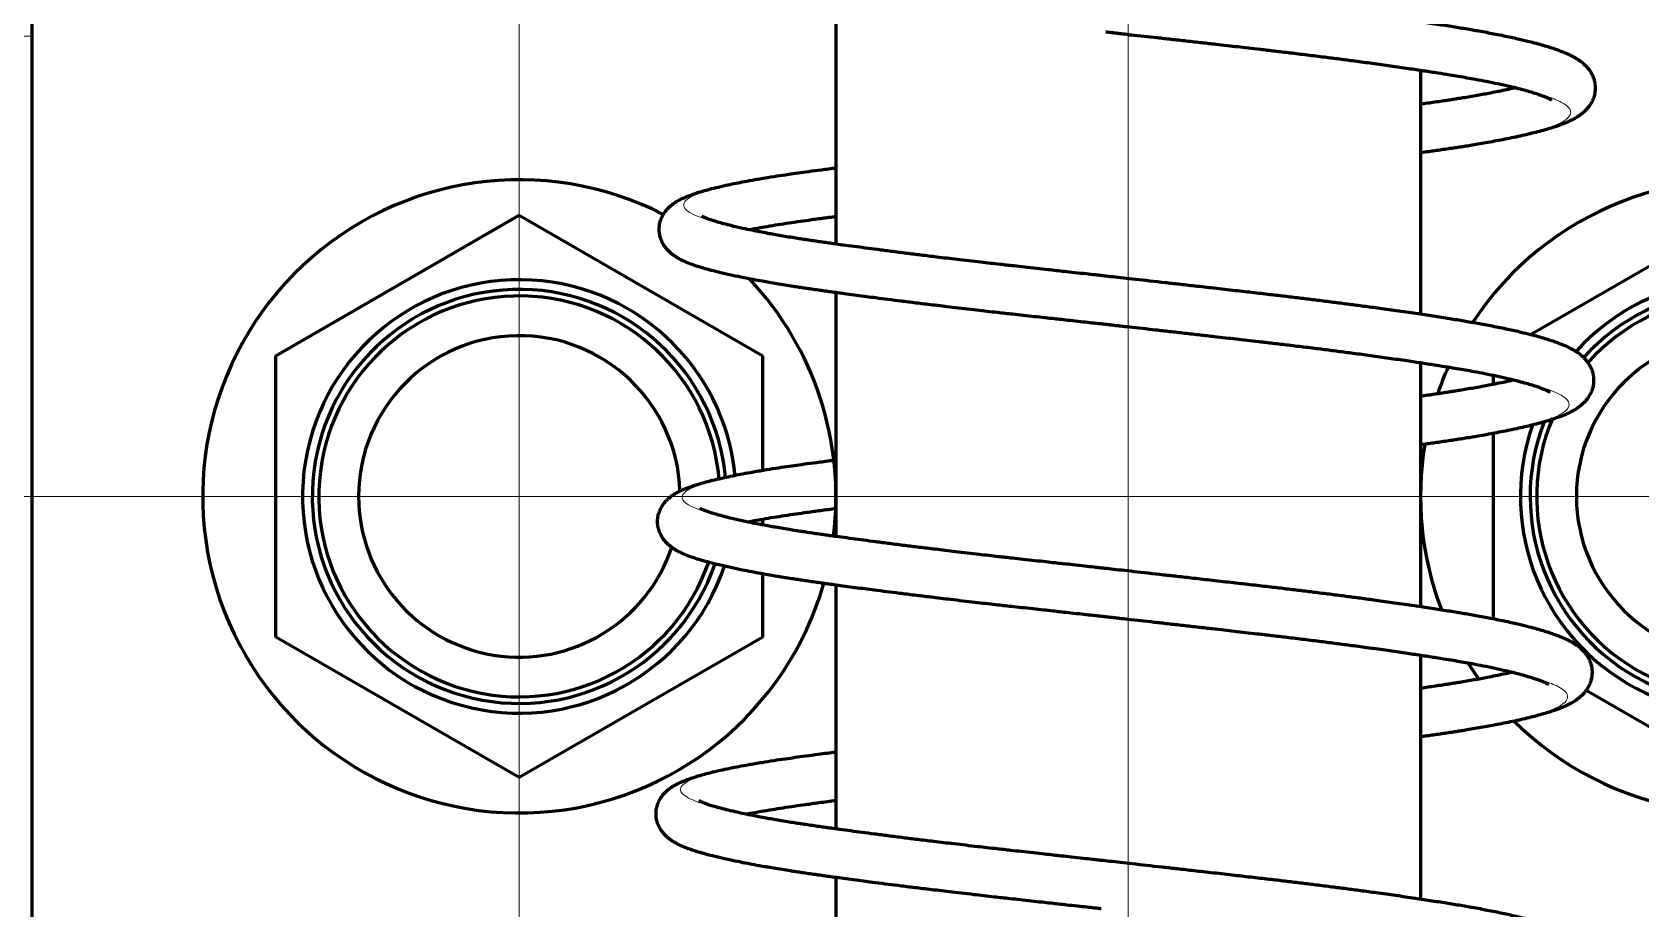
# Model space of a CAD drawing. Header units: millimetres. Extents: x 0 to 594, y 0 to 420.
# Drawn here: x 476.915 to 480.217, y 312.381 to 314.181 of the extents above; entities that cross this region are included whole.
import ezdxf

# ---------------------------------------------------------------- set-up
doc = ezdxf.new("R2010")
doc.units = ezdxf.units.MM
for name, pattern in [('K5LT_AXLED', [19.5, 15, -1.5, 1.5, -1.5]), ('K5LT_BASIC', [0]), ('K5LT_THIN', [0])]:
    doc.linetypes.add(name, pattern=pattern)
doc.layers.add('Системный слой', color=7, linetype='Continuous')

# ---------------------------------------------------------------- blocks, each defined once
blk = doc.blocks.new('U328')
at = {"layer": 'Системный слой', "color": 30, "linetype": 'K5LT_AXLED', "lineweight": 18, "true_color": 0xff8000}
for q in [(477.9147, 315.8779), (475.2647, 313.2279), (477.9147, 310.5779), (480.5647, 313.2279)]:
    blk.add_line((477.9147, 313.2279), q, dxfattribs=at)
blk = doc.blocks.new('U329')
at = {"layer": 'Системный слой', "color": 30, "linetype": 'K5LT_AXLED', "lineweight": 18, "true_color": 0xff8000}
blk.add_line((480.4147, 313.2279), (477.7647, 313.2279), dxfattribs=at)
blk = doc.blocks.new('U333')
at = {"layer": 'Системный слой', "color": 30, "linetype": 'K5LT_AXLED', "lineweight": 18, "true_color": 0xff8000}
for q in [(477.9147, 315.7579), (475.3847, 313.2279), (480.4447, 313.2279), (477.9147, 307.7579)]:
    blk.add_line((477.9147, 313.2279), q, dxfattribs=at)
blk = doc.blocks.new('U334')
at = {"layer": 'Системный слой', "color": 30, "linetype": 'K5LT_AXLED', "lineweight": 18, "true_color": 0xff8000}
blk.add_line((480.4147, 313.2279), (477.8847, 313.2279), dxfattribs=at)
blk = doc.blocks.new('U332')
at = {"layer": 'Системный слой', "color": 30, "linetype": 'K5LT_AXLED', "lineweight": 18, "true_color": 0xff8000}
blk.add_line((479.1647, 306.5114), (479.1647, 333.0114), dxfattribs=at)
at = {"layer": 'Системный слой', "color": 5, "linetype": 'K5LT_BASIC', "lineweight": 60, "true_color": 0x0000ff}
for p, q in [((476.9147, 307.8979), (476.9147, 317.3979)), ((478.5647, 314.2466), (478.5647, 313.7466)), ((479.7647, 314.1023), (479.7647, 313.6024)), ((478.5647, 313.6462), (478.5647, 313.1462)), ((479.7647, 313.5018), (479.7647, 313.0019)), ((478.5647, 313.0458), (478.5647, 312.5458)), ((479.7647, 312.9014), (479.7647, 312.4015)), ((478.5647, 312.4454), (478.5647, 311.9453))]:
    blk.add_line(p, q, dxfattribs=at)
for centre, start, end in [((477.9147, 313.2279), 1.8944, 180), ((480.4147, 313.2279), 0, 180), ((477.9147, 313.2279), 180, 341.5254), ((480.4147, 313.2279), 180, 0)]:
    blk.add_arc(centre, 0.33, start, end, dxfattribs=at)
for points, knots in [([(479.1195, 314.2811), (479.1238, 314.2806), (479.1346, 314.2794), (479.1568, 314.2769), (479.1913, 314.273), (479.2313, 314.2686), (479.2735, 314.2638), (479.3069, 314.2601), (479.3456, 314.2557), (479.3862, 314.2511), (479.4263, 314.2465), (479.4625, 314.2424), (479.4962, 314.2384), (479.5272, 314.2347), (479.5578, 314.2309), (479.5881, 314.2271), (479.6182, 314.2232), (479.6484, 314.2192), (479.6818, 314.2147), (479.7193, 314.2095), (479.758, 314.2039), (479.7946, 314.1984), (479.8276, 314.1932), (479.8577, 314.1883), (479.8874, 314.1832), (479.9179, 314.1774), (479.948, 314.1713), (479.9738, 314.1654), (479.9942, 314.1604), (480.0102, 314.156), (480.0233, 314.1522), (480.0347, 314.1486), (480.0454, 314.145), (480.0557, 314.1411), (480.065, 314.1372), (480.0733, 314.1334), (480.08, 314.1298), (480.0856, 314.1265), (480.0905, 314.1233), (480.0952, 314.1198), (480.1, 314.1158), (480.1051, 314.1108), (480.1105, 314.1045), (480.1155, 314.097), (480.1195, 314.0883), (480.122, 314.0799), (480.1231, 314.0724), (480.1234, 314.0655), (480.1229, 314.058), (480.1211, 314.0492), (480.1176, 314.0399), (480.1127, 314.0315), (480.1073, 314.0244), (480.1016, 314.0185), (480.0956, 314.0133), (480.0891, 314.0086), (480.0822, 314.0043), (480.0754, 314.0007), (480.0681, 313.9972), (480.0605, 313.9939), (480.052, 313.9906), (480.0433, 313.9875), (480.033, 313.9842), (480.0205, 313.9805), (480.0058, 313.9765), (479.9901, 313.9725), (479.9736, 313.9686), (479.9564, 313.9649), (479.9386, 313.9613), (479.9211, 313.9579), (479.9038, 313.9547), (479.887, 313.9517), (479.8715, 313.9491), (479.8581, 313.9469), (479.8464, 313.9451), (479.8349, 313.9433), (479.8221, 313.9414), (479.8085, 313.9394), (479.795, 313.9375), (479.7808, 313.9355), (479.7706, 313.9341), (479.7647, 313.9333)], [0, 0, 0, 0, 0.401127, 0.750868, 1.089848, 1.786514, 2.082538, 2.4394, 2.862366, 3.348812, 3.789476, 4.22312, 4.610274, 4.994969, 5.374363, 5.803807, 6.213532, 6.604004, 7.034277, 7.560963, 8.13648, 8.66804, 9.205046, 9.7272, 10.252762, 10.909433, 11.711366, 12.560586, 13.338103, 14.078604, 14.85387, 15.622056, 16.487696, 17.519334, 18.750492, 20.081508, 21.551373, 22.858509, 24.22703, 25.578283, 27.218112, 29.235316, 31.619841, 34.555131, 37.516266, 40.321488, 42.500133, 44.288771, 46.293523, 49.034741, 52.177664, 55.199283, 57.800533, 60.049333, 62.188305, 64.158989, 65.861022, 67.335287, 68.503223, 69.770322, 70.742448, 71.604327, 72.430563, 73.339016, 74.267738, 75.104207, 75.859165, 76.626895, 77.311959, 77.923943, 78.454025, 78.924805, 79.374226, 79.739469, 80.02685, 80.343667, 80.724921, 81.096272, 81.41418, 81.679121, 82, 82, 82, 82]), ([(480.0332, 314.0417), (480.0332, 314.0417), (480.033, 314.0418), (480.0326, 314.0421), (480.0319, 314.0425), (480.0308, 314.0431), (480.0291, 314.0441), (480.0262, 314.0455), (480.0215, 314.0475), (480.0148, 314.0502), (480.006, 314.0533), (479.9954, 314.0567), (479.9825, 314.0605), (479.9668, 314.0647), (479.9477, 314.0694), (479.9257, 314.0743), (479.9021, 314.0791), (479.8801, 314.0833), (479.8607, 314.0868), (479.8427, 314.0899), (479.8231, 314.0932), (479.7995, 314.097), (479.7715, 314.1013), (479.7389, 314.1062), (479.7033, 314.1113), (479.6663, 314.1165), (479.6312, 314.1212), (479.5987, 314.1255), (479.5666, 314.1296), (479.5331, 314.1337), (479.4988, 314.1379), (479.4663, 314.1418), (479.4378, 314.1451), (479.4125, 314.148), (479.3898, 314.1506), (479.3673, 314.1531), (479.3431, 314.1559), (479.3153, 314.159), (479.2852, 314.1624), (479.2544, 314.1659), (479.2245, 314.1693), (479.1962, 314.1724), (479.1714, 314.1752), (479.1529, 314.1773), (479.1426, 314.1784), (479.1379, 314.1789), (479.135, 314.1793), (479.1319, 314.1796), (479.1278, 314.1801), (479.1233, 314.1806), (479.12, 314.1809), (479.1191, 314.181), (479.1189, 314.1811)], [0, 0, 0, 0, 1.423793, 3.39735, 5.257167, 7.110578, 8.963331, 11.190413, 13.633376, 16.239731, 18.446722, 20.481481, 22.369956, 24.180423, 25.888479, 27.547132, 28.954133, 30.069995, 30.85767, 31.557968, 32.285117, 33.123769, 34.09717, 35.106518, 36.236012, 37.375123, 38.435687, 39.360414, 40.272581, 41.271102, 42.226184, 43.031221, 43.733056, 44.323634, 44.875883, 45.393585, 45.988008, 46.692218, 47.446938, 48.127969, 48.715487, 49.282095, 49.898325, 50.450455, 50.916733, 51.258164, 51.537336, 51.767056, 52.065749, 52.38458, 52.729386, 53, 53, 53, 53]), ([(479.7647, 314.0337), (479.7683, 314.0342), (479.7773, 314.0354), (479.7912, 314.0374), (479.8058, 314.0395), (479.8189, 314.0415), (479.8302, 314.0432), (479.8408, 314.0449), (479.8526, 314.0468), (479.8665, 314.0491), (479.8811, 314.0517), (479.8954, 314.0542), (479.9103, 314.0571), (479.926, 314.0602), (479.9423, 314.0636), (479.9523, 314.0658), (479.9573, 314.067)], [0, 0, 0, 0, 0.583528, 1.500006, 2.566115, 3.671875, 4.600588, 5.347244, 6.279424, 7.443398, 8.688228, 9.862175, 11.161626, 12.928929, 14.855891, 17, 17, 17, 17]), ([(479.1157, 313.5811), (479.1154, 313.5811), (479.1122, 313.5815), (479.1014, 313.5827), (479.0809, 313.5849), (479.0544, 313.5879), (479.0285, 313.5907), (479.0113, 313.5926), (478.9929, 313.5946), (478.9717, 313.597), (478.9498, 313.5993), (478.9246, 313.6021), (478.8929, 313.6057), (478.8511, 313.6104), (478.8063, 313.6156), (478.7646, 313.6206), (478.7295, 313.6249), (478.6905, 313.6297), (478.6572, 313.6339), (478.627, 313.6379), (478.607, 313.6405), (478.587, 313.6432), (478.569, 313.6456), (478.5538, 313.6477), (478.5405, 313.6496), (478.5275, 313.6514), (478.5143, 313.6533), (478.5015, 313.6552), (478.4892, 313.657), (478.4757, 313.6591), (478.4602, 313.6616), (478.4436, 313.6643), (478.4278, 313.667), (478.4114, 313.6699), (478.3938, 313.6732), (478.3731, 313.6772), (478.341, 313.6839), (478.3135, 313.6905), (478.2925, 313.6965), (478.2812, 313.7), (478.2729, 313.7027), (478.2666, 313.705), (478.2608, 313.7073), (478.2554, 313.7095), (478.2503, 313.7119), (478.2454, 313.7144), (478.2405, 313.7171), (478.2356, 313.7201), (478.2303, 313.7237), (478.2249, 313.728), (478.2192, 313.7334), (478.2139, 313.7397), (478.2088, 313.7476), (478.2047, 313.7569), (478.2022, 313.7671), (478.2016, 313.7772), (478.2026, 313.7873), (478.2055, 313.7976), (478.2101, 313.807), (478.2155, 313.8146), (478.2206, 313.8201), (478.225, 313.8242), (478.2289, 313.8274), (478.2325, 313.83), (478.2361, 313.8324), (478.2397, 313.8345), (478.2434, 313.8366), (478.2476, 313.8388), (478.2528, 313.8412), (478.2597, 313.8441), (478.2683, 313.8474), (478.2778, 313.8507), (478.2885, 313.854), (478.3012, 313.8576), (478.3177, 313.8618), (478.3362, 313.8661), (478.3546, 313.87), (478.3724, 313.8736), (478.3928, 313.8773), (478.4167, 313.8815), (478.442, 313.8855), (478.4652, 313.889), (478.4872, 313.8922), (478.5096, 313.8953), (478.5356, 313.8987), (478.5546, 313.9012), (478.5647, 313.9025)], [0, 0, 0, 0, 0.276892, 0.519236, 0.75366, 1.272728, 1.480287, 1.655617, 1.889522, 2.175602, 2.491812, 2.788129, 3.229108, 3.812688, 4.514106, 5.093731, 5.591453, 6.053899, 6.868704, 7.167731, 7.488215, 7.826299, 8.150655, 8.432692, 8.684745, 8.978702, 9.32991, 9.700116, 10.029853, 10.375465, 10.825492, 11.312753, 11.765555, 12.212036, 12.84556, 13.575655, 14.570235, 16.953294, 18.106024, 19.165825, 19.958713, 20.708926, 21.476141, 22.410823, 23.371863, 24.49365, 25.63602, 27.049309, 28.594986, 30.712801, 33.072279, 35.857658, 38.703528, 42.414963, 45.81025, 48.825897, 51.872929, 55.412514, 59.264526, 62.351085, 64.7595, 66.6699, 68.074137, 69.344721, 70.481651, 71.536774, 72.552569, 73.523423, 74.657132, 75.905951, 77.166597, 78.263964, 79.122814, 80.058008, 81.01893, 81.933698, 82.596345, 83.141159, 83.757025, 84.437425, 84.992049, 85.441589, 85.79126, 86.154338, 86.556286, 87, 87, 87, 87]), ([(478.2901, 313.8035), (478.2902, 313.8034), (478.2903, 313.8033), (478.2909, 313.803), (478.292, 313.8024), (478.2933, 313.8017), (478.295, 313.8009), (478.2975, 313.7998), (478.3012, 313.7983), (478.3068, 313.7963), (478.3151, 313.7936), (478.3267, 313.7902), (478.3412, 313.7863), (478.3582, 313.7821), (478.3767, 313.778), (478.3948, 313.7743), (478.4117, 313.771), (478.4266, 313.7682), (478.441, 313.7657), (478.4556, 313.7631), (478.4709, 313.7606), (478.4852, 313.7583), (478.4977, 313.7564), (478.5098, 313.7545), (478.5226, 313.7526), (478.536, 313.7507), (478.5488, 313.7488), (478.5626, 313.7469), (478.5797, 313.7446), (478.6009, 313.7417), (478.625, 313.7384), (478.6506, 313.7351), (478.6787, 313.7315), (478.7082, 313.7277), (478.7394, 313.7239), (478.774, 313.7196), (478.8151, 313.7147), (478.8587, 313.7097), (478.8977, 313.7052), (478.9275, 313.7019), (478.9522, 313.6992), (478.9752, 313.6966), (478.9972, 313.6942), (479.0164, 313.6921), (479.035, 313.6901), (479.0561, 313.6877), (479.0784, 313.6853), (479.0971, 313.6832), (479.1089, 313.6819), (479.1146, 313.6812), (479.116, 313.6811), (479.1162, 313.6811)], [0, 0, 0, 0, 1.729711, 3.866553, 5.757729, 7.40324, 9.136388, 10.7836, 12.612725, 14.589582, 16.814979, 18.987575, 21.105383, 23.154017, 25.001913, 26.582346, 27.810139, 28.850347, 29.660054, 30.534421, 31.436997, 32.241011, 32.89265, 33.519447, 34.270429, 34.971614, 35.531924, 36.00443, 36.632842, 37.402374, 38.121286, 38.906006, 39.761634, 40.71183, 41.56704, 42.488999, 43.624634, 44.920198, 45.968222, 46.714438, 47.296706, 47.941768, 48.520077, 48.940167, 49.30999, 49.77229, 50.34203, 50.878904, 51.342869, 51.696226, 52, 52, 52, 52]), ([(478.5647, 313.8022), (478.555, 313.801), (478.5357, 313.7984), (478.5091, 313.7948), (478.4843, 313.7913), (478.4613, 313.7879), (478.4387, 313.7843), (478.418, 313.7808), (478.4016, 313.7778), (478.3926, 313.7761), (478.3892, 313.7755)], [0, 0, 0, 0, 1.256062, 2.565615, 3.745914, 5.08825, 6.554361, 8.269516, 9.900518, 11, 11, 11, 11]), ([(479.1162, 313.6811), (479.1205, 313.6806), (479.1314, 313.6794), (479.1536, 313.6769), (479.1881, 313.6731), (479.2281, 313.6686), (479.2703, 313.6638), (479.3036, 313.6601), (479.3424, 313.6557), (479.383, 313.6511), (479.4231, 313.6465), (479.4593, 313.6424), (479.493, 313.6384), (479.5239, 313.6347), (479.5545, 313.6309), (479.5848, 313.6271), (479.6149, 313.6232), (479.6452, 313.6192), (479.6785, 313.6147), (479.7161, 313.6095), (479.7547, 313.6039), (479.7914, 313.5984), (479.8243, 313.5933), (479.8545, 313.5883), (479.8842, 313.5832), (479.9147, 313.5774), (479.9447, 313.5713), (479.9706, 313.5654), (479.9909, 313.5604), (480.0069, 313.5561), (480.02, 313.5522), (480.0315, 313.5486), (480.0422, 313.545), (480.0524, 313.5411), (480.0618, 313.5372), (480.07, 313.5334), (480.0767, 313.5298), (480.0824, 313.5265), (480.0873, 313.5233), (480.092, 313.5198), (480.0968, 313.5158), (480.1019, 313.5108), (480.1072, 313.5046), (480.1122, 313.497), (480.1162, 313.4884), (480.1187, 313.4799), (480.1199, 313.4724), (480.1202, 313.4655), (480.1196, 313.458), (480.1178, 313.4492), (480.1143, 313.4399), (480.1095, 313.4315), (480.1041, 313.4244), (480.0984, 313.4185), (480.0923, 313.4133), (480.0858, 313.4086), (480.079, 313.4044), (480.0721, 313.4007), (480.0649, 313.3972), (480.0572, 313.3939), (480.0487, 313.3906), (480.04, 313.3875), (480.0298, 313.3842), (480.0173, 313.3805), (480.0026, 313.3765), (479.9869, 313.3725), (479.9703, 313.3687), (479.9532, 313.3649), (479.9354, 313.3613), (479.9178, 313.3579), (479.9006, 313.3547), (479.8837, 313.3517), (479.8682, 313.3491), (479.8548, 313.347), (479.8432, 313.3451), (479.8316, 313.3433), (479.8189, 313.3414), (479.8053, 313.3394), (479.7918, 313.3375), (479.7785, 313.3356), (479.7694, 313.3344), (479.7647, 313.3337)], [0, 0, 0, 0, 0.401419, 0.751415, 1.090643, 1.787816, 2.084056, 2.441177, 2.864452, 3.351253, 3.792238, 4.226198, 4.613634, 4.998609, 5.378279, 5.808036, 6.21806, 6.608817, 7.039403, 7.566473, 8.14241, 8.674358, 9.211755, 9.734289, 10.260234, 10.917384, 11.719901, 12.56974, 13.347824, 14.088865, 14.864695, 15.633441, 16.499712, 17.532102, 18.764158, 20.096143, 21.567079, 22.875168, 24.244686, 25.596924, 27.237948, 29.256622, 31.642885, 34.580315, 37.543607, 40.350874, 42.531106, 44.321048, 46.327261, 49.070477, 52.21569, 55.239511, 57.842658, 60.093096, 62.233627, 64.205747, 65.90902, 67.384361, 68.553147, 69.82117, 70.794004, 71.656511, 72.483349, 73.392465, 74.321864, 75.158942, 75.91445, 76.682739, 77.368303, 77.980733, 78.511201, 78.982324, 79.432073, 79.797582, 80.085173, 80.402221, 80.783753, 81.155374, 81.473514, 81.738648, 82, 82, 82, 82]), ([(480.03, 313.4417), (480.0299, 313.4417), (480.0298, 313.4418), (480.0294, 313.4421), (480.0287, 313.4425), (480.0276, 313.4432), (480.0258, 313.4441), (480.023, 313.4455), (480.0182, 313.4475), (480.0116, 313.4502), (480.0028, 313.4533), (479.9922, 313.4567), (479.9792, 313.4605), (479.9635, 313.4647), (479.9444, 313.4694), (479.9224, 313.4743), (479.8988, 313.4792), (479.8769, 313.4833), (479.8575, 313.4869), (479.8395, 313.49), (479.8198, 313.4932), (479.7962, 313.497), (479.7682, 313.5013), (479.7357, 313.5062), (479.7001, 313.5113), (479.6631, 313.5165), (479.6279, 313.5212), (479.5954, 313.5255), (479.5633, 313.5296), (479.5298, 313.5338), (479.4956, 313.5379), (479.463, 313.5418), (479.4345, 313.5451), (479.4093, 313.548), (479.3865, 313.5506), (479.364, 313.5531), (479.3398, 313.5559), (479.3121, 313.559), (479.2819, 313.5625), (479.2512, 313.5659), (479.2212, 313.5693), (479.193, 313.5725), (479.1682, 313.5752), (479.1496, 313.5773), (479.1394, 313.5784), (479.1347, 313.579), (479.1317, 313.5793), (479.1286, 313.5796), (479.1246, 313.5801), (479.12, 313.5806), (479.1168, 313.5809), (479.1158, 313.5811), (479.1157, 313.5811)], [0, 0, 0, 0, 1.423817, 3.397379, 5.2572, 7.110616, 8.963373, 11.190438, 13.63338, 16.239711, 18.446701, 20.481462, 22.369942, 24.180412, 25.888471, 27.547128, 28.95413, 30.069993, 30.85767, 31.557969, 32.285119, 33.123774, 34.097176, 35.106528, 36.236029, 37.375156, 38.435733, 39.360472, 40.272653, 41.271224, 42.226335, 43.031391, 43.733214, 44.323803, 44.876059, 45.393757, 45.988168, 46.692373, 47.447061, 48.128049, 48.715518, 49.282109, 49.898346, 50.450544, 50.916916, 51.258439, 51.53765, 51.767378, 52.066066, 52.384889, 52.72959, 53, 53, 53, 53]), ([(479.7647, 313.4342), (479.7672, 313.4345), (479.7751, 313.4356), (479.788, 313.4374), (479.8025, 313.4395), (479.8157, 313.4415), (479.827, 313.4433), (479.8375, 313.4449), (479.8494, 313.4468), (479.8633, 313.4492), (479.8778, 313.4517), (479.8921, 313.4543), (479.9071, 313.4571), (479.9228, 313.4602), (479.939, 313.4636), (479.9491, 313.4659), (479.9541, 313.467)], [0, 0, 0, 0, 0.412334, 1.33836, 2.415607, 3.532911, 4.471317, 5.225766, 6.167686, 7.343828, 8.601658, 9.787867, 11.100898, 12.886672, 14.833767, 17, 17, 17, 17]), ([(479.1124, 312.9811), (479.1122, 312.9811), (479.1089, 312.9815), (479.0981, 312.9827), (479.0776, 312.985), (479.0511, 312.9879), (479.0253, 312.9907), (479.0081, 312.9926), (478.9896, 312.9947), (478.9684, 312.997), (478.9466, 312.9994), (478.9214, 313.0021), (478.8896, 313.0057), (478.8479, 313.0104), (478.8031, 313.0157), (478.7613, 313.0206), (478.7263, 313.0249), (478.6873, 313.0297), (478.654, 313.034), (478.6238, 313.0379), (478.6037, 313.0405), (478.5838, 313.0432), (478.5657, 313.0456), (478.5506, 313.0477), (478.5372, 313.0496), (478.5243, 313.0514), (478.511, 313.0533), (478.4983, 313.0552), (478.486, 313.0571), (478.4725, 313.0591), (478.457, 313.0616), (478.4404, 313.0643), (478.4245, 313.067), (478.4082, 313.0699), (478.3905, 313.0732), (478.3698, 313.0772), (478.3378, 313.0839), (478.3103, 313.0906), (478.2892, 313.0965), (478.2779, 313.1), (478.2697, 313.1027), (478.2633, 313.105), (478.2575, 313.1073), (478.2522, 313.1096), (478.247, 313.1119), (478.2422, 313.1144), (478.2372, 313.1171), (478.2323, 313.1201), (478.2271, 313.1237), (478.2217, 313.128), (478.216, 313.1334), (478.2107, 313.1397), (478.2056, 313.1477), (478.2015, 313.1569), (478.199, 313.1671), (478.1983, 313.1772), (478.1993, 313.1873), (478.2022, 313.1976), (478.2069, 313.207), (478.2123, 313.2146), (478.2173, 313.2202), (478.2218, 313.2242), (478.2257, 313.2274), (478.2293, 313.23), (478.2328, 313.2324), (478.2365, 313.2346), (478.2402, 313.2366), (478.2444, 313.2388), (478.2496, 313.2412), (478.2565, 313.2442), (478.265, 313.2474), (478.2746, 313.2507), (478.2853, 313.254), (478.298, 313.2576), (478.3144, 313.2619), (478.333, 313.2661), (478.3513, 313.27), (478.3691, 313.2736), (478.3895, 313.2774), (478.4134, 313.2815), (478.4388, 313.2856), (478.462, 313.2891), (478.4839, 313.2922), (478.5064, 313.2953), (478.5333, 313.2989), (478.5535, 313.3015), (478.5647, 313.3029)], [0, 0, 0, 0, 0.276743, 0.518955, 0.753252, 1.272038, 1.479484, 1.654719, 1.888498, 2.174426, 2.490465, 2.786621, 3.227354, 3.810611, 4.511643, 5.090953, 5.588405, 6.0506, 6.864961, 7.163825, 7.484135, 7.822036, 8.146215, 8.428097, 8.680013, 8.973812, 9.324831, 9.694834, 10.024389, 10.369809, 10.81959, 11.306583, 11.759138, 12.20538, 12.838566, 13.56827, 14.562302, 16.944049, 18.096153, 19.155379, 19.947837, 20.697641, 21.464439, 22.398613, 23.359133, 24.48031, 25.62206, 27.03458, 28.579417, 30.696081, 33.054277, 35.838142, 38.682467, 42.391891, 45.785338, 48.799349, 51.844705, 55.382345, 59.232241, 62.31712, 64.724225, 66.633584, 68.037052, 69.306932, 70.443225, 71.497768, 72.51302, 73.483365, 74.616455, 75.864475, 77.124311, 78.220966, 79.079341, 80.014222, 80.974724, 81.889101, 82.551297, 83.095802, 83.711317, 84.391297, 84.9456, 85.394892, 85.744403, 86.107306, 86.509048, 87, 87, 87, 87]), ([(478.2869, 313.2035), (478.2869, 313.2034), (478.2871, 313.2033), (478.2877, 313.203), (478.2887, 313.2024), (478.2901, 313.2017), (478.2918, 313.2009), (478.2943, 313.1998), (478.2979, 313.1984), (478.3036, 313.1963), (478.3118, 313.1936), (478.3234, 313.1902), (478.338, 313.1863), (478.355, 313.1822), (478.3735, 313.178), (478.3916, 313.1743), (478.4085, 313.171), (478.4234, 313.1682), (478.4377, 313.1657), (478.4524, 313.1632), (478.4677, 313.1606), (478.4819, 313.1583), (478.4945, 313.1564), (478.5065, 313.1545), (478.5193, 313.1526), (478.5328, 313.1507), (478.5456, 313.1489), (478.5593, 313.1469), (478.5765, 313.1446), (478.5977, 313.1417), (478.6218, 313.1385), (478.6473, 313.1351), (478.6755, 313.1315), (478.705, 313.1277), (478.7362, 313.1239), (478.7708, 313.1197), (478.8118, 313.1148), (478.8554, 313.1097), (478.8944, 313.1052), (478.9243, 313.1019), (478.9489, 313.0992), (478.972, 313.0967), (478.9939, 313.0942), (479.0132, 313.0921), (479.0318, 313.0901), (479.0528, 313.0878), (479.0751, 313.0853), (479.0939, 313.0832), (479.1056, 313.0819), (479.1114, 313.0813), (479.1128, 313.0811), (479.113, 313.0811)], [0, 0, 0, 0, 1.729712, 3.866554, 5.757731, 7.403242, 9.13639, 10.783601, 12.612728, 14.589585, 16.814982, 18.987578, 21.105385, 23.154019, 25.001915, 26.582348, 27.810141, 28.85035, 29.660057, 30.534424, 31.437, 32.241014, 32.892653, 33.51945, 34.270431, 34.971617, 35.531926, 36.004432, 36.632843, 37.402375, 38.121288, 38.906008, 39.761638, 40.711835, 41.567045, 42.489004, 43.624639, 44.920203, 45.968228, 46.714444, 47.296712, 47.941774, 48.520084, 48.940173, 49.309996, 49.772297, 50.342036, 50.878911, 51.342875, 51.696231, 52, 52, 52, 52]), ([(478.5647, 313.2027), (478.5539, 313.2013), (478.5334, 313.1986), (478.5059, 313.1948), (478.4811, 313.1913), (478.4581, 313.1879), (478.4355, 313.1843), (478.4148, 313.1808), (478.3984, 313.1779), (478.3894, 313.1762), (478.3859, 313.1755)], [0, 0, 0, 0, 1.37855, 2.671642, 3.837103, 5.162565, 6.610246, 8.30384, 9.914339, 11, 11, 11, 11]), ([(479.113, 313.0811), (479.1173, 313.0806), (479.1282, 313.0794), (479.1503, 313.0769), (479.1848, 313.0731), (479.2249, 313.0686), (479.2671, 313.0639), (479.3004, 313.0601), (479.3391, 313.0557), (479.3797, 313.0511), (479.4198, 313.0466), (479.4561, 313.0424), (479.4898, 313.0384), (479.5207, 313.0347), (479.5513, 313.0309), (479.5816, 313.0271), (479.6117, 313.0232), (479.6419, 313.0193), (479.6753, 313.0147), (479.7128, 313.0095), (479.7515, 313.0039), (479.7881, 312.9984), (479.8211, 312.9933), (479.8512, 312.9884), (479.8809, 312.9832), (479.9115, 312.9775), (479.9415, 312.9713), (479.9674, 312.9654), (479.9877, 312.9604), (480.0037, 312.9561), (480.0168, 312.9523), (480.0283, 312.9486), (480.0389, 312.945), (480.0492, 312.9411), (480.0586, 312.9372), (480.0668, 312.9334), (480.0735, 312.9299), (480.0792, 312.9265), (480.084, 312.9233), (480.0888, 312.9198), (480.0936, 312.9158), (480.0987, 312.9109), (480.104, 312.9046), (480.109, 312.897), (480.113, 312.8884), (480.1155, 312.8799), (480.1166, 312.8724), (480.1169, 312.8655), (480.1164, 312.858), (480.1146, 312.8492), (480.1111, 312.84), (480.1062, 312.8315), (480.1008, 312.8245), (480.0951, 312.8185), (480.0891, 312.8133), (480.0826, 312.8086), (480.0757, 312.8044), (480.0689, 312.8007), (480.0616, 312.7972), (480.054, 312.7939), (480.0455, 312.7906), (480.0368, 312.7876), (480.0265, 312.7842), (480.0141, 312.7805), (479.9994, 312.7765), (479.9836, 312.7725), (479.9671, 312.7687), (479.95, 312.7649), (479.9321, 312.7613), (479.9146, 312.7579), (479.8973, 312.7547), (479.8805, 312.7518), (479.865, 312.7492), (479.8516, 312.747), (479.84, 312.7451), (479.8284, 312.7433), (479.8157, 312.7414), (479.802, 312.7394), (479.7886, 312.7375), (479.7762, 312.7358), (479.7682, 312.7347), (479.7647, 312.7342)], [0, 0, 0, 0, 0.401717, 0.751972, 1.091451, 1.789141, 2.085601, 2.442987, 2.866576, 3.353737, 3.795049, 4.229331, 4.617054, 5.002314, 5.382266, 5.812342, 6.22267, 6.613717, 7.044622, 7.572082, 8.148446, 8.680788, 9.218583, 9.741506, 10.26784, 10.925477, 11.728589, 12.579058, 13.357719, 14.099309, 14.875714, 15.64503, 16.511944, 17.545099, 18.778068, 20.111041, 21.583067, 22.892125, 24.262659, 25.615899, 27.25814, 29.278311, 31.666342, 34.60595, 37.571439, 40.380787, 42.562635, 44.353904, 46.361604, 49.106854, 52.254398, 55.280461, 57.885537, 60.137644, 62.279761, 64.253343, 65.95788, 67.434314, 68.603967, 69.872929, 70.846485, 71.709631, 72.537082, 73.446872, 74.376959, 75.214658, 75.970727, 76.739585, 77.425657, 78.038541, 78.569403, 79.040875, 79.490957, 79.856737, 80.144541, 80.461824, 80.843639, 81.215536, 81.533911, 81.799242, 82, 82, 82, 82]), ([(480.0268, 312.8417), (480.0267, 312.8418), (480.0266, 312.8419), (480.0261, 312.8421), (480.0254, 312.8426), (480.0244, 312.8432), (480.0226, 312.8441), (480.0197, 312.8455), (480.015, 312.8476), (480.0084, 312.8502), (479.9995, 312.8533), (479.989, 312.8567), (479.976, 312.8605), (479.9603, 312.8647), (479.9412, 312.8694), (479.9192, 312.8743), (479.8956, 312.8792), (479.8737, 312.8834), (479.8542, 312.8869), (479.8362, 312.89), (479.8166, 312.8932), (479.793, 312.897), (479.765, 312.9013), (479.7324, 312.9062), (479.6969, 312.9113), (479.6599, 312.9165), (479.6247, 312.9212), (479.5922, 312.9255), (479.5601, 312.9296), (479.5266, 312.9338), (479.4924, 312.9379), (479.4598, 312.9418), (479.4313, 312.9451), (479.4061, 312.948), (479.3833, 312.9506), (479.3608, 312.9532), (479.3366, 312.9559), (479.3088, 312.9591), (479.2787, 312.9625), (479.248, 312.9659), (479.218, 312.9693), (479.1897, 312.9725), (479.1649, 312.9752), (479.1464, 312.9773), (479.1361, 312.9785), (479.1315, 312.979), (479.1285, 312.9793), (479.1254, 312.9797), (479.1214, 312.9801), (479.1168, 312.9806), (479.1136, 312.981), (479.1126, 312.9811), (479.1124, 312.9811)], [0, 0, 0, 0, 1.423784, 3.39734, 5.257156, 7.110566, 8.963316, 11.190404, 13.633375, 16.239737, 18.446729, 20.481487, 22.369961, 24.180427, 25.888482, 27.547134, 28.954134, 30.069995, 30.85767, 31.557967, 32.285116, 33.123768, 34.097167, 35.106515, 36.236006, 37.375113, 38.435671, 39.360394, 40.272557, 41.27106, 42.226133, 43.031164, 43.733003, 44.323577, 44.875824, 45.393527, 45.987954, 46.692166, 47.446897, 48.127942, 48.715476, 49.28209, 49.898318, 50.450425, 50.916672, 51.258072, 51.53723, 51.766948, 52.065642, 52.384477, 52.729318, 53, 53, 53, 53]), ([(479.7647, 312.8346), (479.7661, 312.8348), (479.7728, 312.8357), (479.7847, 312.8374), (479.7993, 312.8396), (479.8124, 312.8415), (479.8237, 312.8433), (479.8343, 312.8449), (479.8461, 312.8468), (479.86, 312.8492), (479.8746, 312.8517), (479.8889, 312.8543), (479.9038, 312.8571), (479.9195, 312.8602), (479.9358, 312.8636), (479.9459, 312.8659), (479.9508, 312.867)], [0, 0, 0, 0, 0.233204, 1.169242, 2.258095, 3.387446, 4.335975, 5.098563, 6.050628, 7.239433, 8.51082, 9.709813, 11.036984, 12.841987, 14.810056, 17, 17, 17, 17]), ([(479.1092, 312.3811), (479.1089, 312.3811), (479.1057, 312.3815), (479.0949, 312.3827), (479.0744, 312.385), (479.0479, 312.3879), (479.0221, 312.3907), (479.0049, 312.3926), (478.9864, 312.3947), (478.9652, 312.397), (478.9434, 312.3994), (478.9182, 312.4022), (478.8864, 312.4057), (478.8447, 312.4105), (478.7999, 312.4157), (478.7581, 312.4207), (478.723, 312.4249), (478.6841, 312.4297), (478.6507, 312.434), (478.6206, 312.4379), (478.6005, 312.4405), (478.5806, 312.4432), (478.5625, 312.4457), (478.5473, 312.4477), (478.534, 312.4496), (478.5211, 312.4514), (478.5078, 312.4533), (478.495, 312.4552), (478.4827, 312.4571), (478.4693, 312.4591), (478.4537, 312.4616), (478.4371, 312.4643), (478.4213, 312.467), (478.4049, 312.4699), (478.3873, 312.4732), (478.3666, 312.4772), (478.3346, 312.4839), (478.3071, 312.4906), (478.286, 312.4965), (478.2747, 312.5), (478.2664, 312.5028), (478.2601, 312.5051), (478.2543, 312.5073), (478.249, 312.5096), (478.2438, 312.5119), (478.2389, 312.5144), (478.234, 312.5171), (478.2291, 312.5201), (478.2239, 312.5237), (478.2184, 312.528), (478.2128, 312.5334), (478.2075, 312.5397), (478.2023, 312.5477), (478.1982, 312.557), (478.1957, 312.5671), (478.1951, 312.5773), (478.1961, 312.5873), (478.199, 312.5976), (478.2036, 312.607), (478.209, 312.6146), (478.2141, 312.6202), (478.2185, 312.6243), (478.2225, 312.6274), (478.226, 312.63), (478.2296, 312.6324), (478.2332, 312.6346), (478.2369, 312.6366), (478.2412, 312.6388), (478.2464, 312.6413), (478.2533, 312.6442), (478.2618, 312.6474), (478.2713, 312.6507), (478.282, 312.654), (478.2947, 312.6576), (478.3112, 312.6619), (478.3297, 312.6662), (478.3481, 312.6701), (478.3659, 312.6736), (478.3863, 312.6774), (478.4102, 312.6815), (478.4355, 312.6856), (478.4588, 312.6891), (478.4807, 312.6922), (478.5032, 312.6953), (478.5311, 312.6991), (478.5524, 312.7018), (478.5647, 312.7034)], [0, 0, 0, 0, 0.276592, 0.518672, 0.752842, 1.271347, 1.478681, 1.65382, 1.88747, 2.173238, 2.489105, 2.7851, 3.225605, 3.808555, 4.509216, 5.088213, 5.585395, 6.047339, 6.861261, 7.159964, 7.4801, 7.817818, 8.141823, 8.423554, 8.675334, 8.968971, 9.319797, 9.689602, 10.018984, 10.364223, 10.813764, 11.300498, 11.75281, 12.198803, 12.831636, 13.560936, 14.554441, 16.934928, 18.086408, 19.145058, 19.937086, 20.686486, 21.452868, 22.386537, 23.346534, 24.467104, 25.608234, 27.019991, 28.563992, 30.67951, 33.036428, 35.818786, 38.661568, 42.368975, 45.760575, 48.772949, 51.81669, 55.352452, 59.200301, 62.283513, 64.689318, 66.597648, 68.000366, 69.26958, 70.40529, 71.459275, 72.473961, 73.443749, 74.576231, 75.823778, 77.083143, 78.179399, 79.037323, 79.971369, 80.931178, 81.844882, 82.506872, 83.051104, 83.666314, 84.34601, 84.900046, 85.349102, 85.698371, 86.061041, 86.462545, 87, 87, 87, 87]), ([(478.2837, 312.6035), (478.2837, 312.6035), (478.2839, 312.6034), (478.2845, 312.603), (478.2855, 312.6024), (478.2868, 312.6018), (478.2886, 312.6009), (478.291, 312.5998), (478.2947, 312.5984), (478.3003, 312.5963), (478.3086, 312.5936), (478.3202, 312.5902), (478.3347, 312.5863), (478.3517, 312.5822), (478.3702, 312.5781), (478.3884, 312.5743), (478.4052, 312.571), (478.4201, 312.5683), (478.4345, 312.5657), (478.4491, 312.5632), (478.4644, 312.5606), (478.4787, 312.5584), (478.4912, 312.5564), (478.5033, 312.5546), (478.5161, 312.5526), (478.5295, 312.5507), (478.5424, 312.5489), (478.5561, 312.547), (478.5732, 312.5446), (478.5944, 312.5417), (478.6186, 312.5385), (478.6441, 312.5351), (478.6723, 312.5315), (478.7017, 312.5278), (478.7329, 312.5239), (478.7675, 312.5197), (478.8086, 312.5148), (478.8522, 312.5097), (478.8912, 312.5053), (478.921, 312.5019), (478.9457, 312.4992), (478.9687, 312.4967), (478.9907, 312.4943), (479.01, 312.4921), (479.0285, 312.4901), (479.0496, 312.4878), (479.0719, 312.4853), (479.0907, 312.4832), (479.1024, 312.4819), (479.1082, 312.4813), (479.1096, 312.4811), (479.1097, 312.4811)], [0, 0, 0, 0, 1.72971, 3.866552, 5.757729, 7.40324, 9.136388, 10.783599, 12.612725, 14.589581, 16.814978, 18.987574, 21.105382, 23.154016, 25.001912, 26.582345, 27.810138, 28.850346, 29.660053, 30.53442, 31.436996, 32.24101, 32.892649, 33.519446, 34.270428, 34.971613, 35.531923, 36.004429, 36.632841, 37.402373, 38.121286, 38.906005, 39.761633, 40.711828, 41.567038, 42.488997, 43.624633, 44.920196, 45.96822, 46.714436, 47.296704, 47.941766, 48.520075, 48.940165, 49.309988, 49.772288, 50.342028, 50.878902, 51.342866, 51.696225, 52, 52, 52, 52]), ([(478.5647, 312.6031), (478.5528, 312.6016), (478.5312, 312.5987), (478.5026, 312.5948), (478.4778, 312.5913), (478.4548, 312.5879), (478.4322, 312.5843), (478.4116, 312.5808), (478.3952, 312.5779), (478.3862, 312.5762), (478.3827, 312.5755)], [0, 0, 0, 0, 1.497593, 2.774685, 3.925727, 5.234789, 6.664559, 8.337199, 9.927772, 11, 11, 11, 11]), ([(479.1097, 312.4811), (479.1141, 312.4806), (479.1249, 312.4794), (479.1471, 312.477), (479.1816, 312.4731), (479.2216, 312.4686), (479.2638, 312.4639), (479.2972, 312.4601), (479.3359, 312.4557), (479.3765, 312.4511), (479.4166, 312.4466), (479.4528, 312.4424), (479.4865, 312.4384), (479.5175, 312.4347), (479.5481, 312.4309), (479.5784, 312.4271), (479.6084, 312.4233), (479.6387, 312.4193), (479.6721, 312.4148), (479.7096, 312.4095), (479.7482, 312.404), (479.7849, 312.3984), (479.8179, 312.3933), (479.848, 312.3884), (479.8777, 312.3832), (479.9082, 312.3775), (479.9383, 312.3713), (479.9641, 312.3655), (479.9845, 312.3604), (480.0005, 312.3561), (480.0136, 312.3523), (480.025, 312.3486), (480.0357, 312.345), (480.0459, 312.3412), (480.0553, 312.3372), (480.0636, 312.3334), (480.0703, 312.3299), (480.0759, 312.3265), (480.0808, 312.3233), (480.0855, 312.3198), (480.0903, 312.3158), (480.0954, 312.3109), (480.1008, 312.3046), (480.1057, 312.297), (480.1098, 312.2884), (480.1123, 312.2799), (480.1134, 312.2724), (480.1137, 312.2655), (480.1132, 312.258), (480.1114, 312.2493), (480.1078, 312.24), (480.103, 312.2315), (480.0976, 312.2245), (480.0919, 312.2185), (480.0858, 312.2133), (480.0793, 312.2086), (480.0725, 312.2044), (480.0657, 312.2007), (480.0584, 312.1972), (480.0508, 312.1939), (480.0423, 312.1906), (480.0336, 312.1876), (480.0233, 312.1843), (480.0108, 312.1805), (479.9961, 312.1765), (479.9804, 312.1726), (479.9639, 312.1687), (479.9467, 312.165), (479.9289, 312.1613), (479.9114, 312.1579), (479.8941, 312.1547), (479.8773, 312.1518), (479.8618, 312.1492), (479.8484, 312.147), (479.8367, 312.1451), (479.8252, 312.1434), (479.8124, 312.1414), (479.7988, 312.1394), (479.7853, 312.1375), (479.7739, 312.1359), (479.7671, 312.135), (479.7647, 312.1347)], [0, 0, 0, 0, 0.40202, 0.75254, 1.092275, 1.790492, 2.087176, 2.444832, 2.86874, 3.356269, 3.797915, 4.232524, 4.620541, 5.006091, 5.38633, 5.816731, 6.227369, 6.61871, 7.049941, 7.5778, 8.154598, 8.687343, 9.225544, 9.748861, 10.275593, 10.933727, 11.737445, 12.588557, 13.367805, 14.109955, 14.886947, 15.656843, 16.524411, 17.558347, 18.792247, 20.126226, 21.599364, 22.909411, 24.28098, 25.635241, 27.278722, 29.300418, 31.690253, 34.63208, 37.599808, 40.411277, 42.594773, 44.387394, 46.396611, 49.143933, 52.293854, 55.322202, 57.929246, 60.183052, 62.326788, 64.30186, 66.007683, 67.485232, 68.655768, 69.925689, 70.899979, 71.763778, 72.591853, 73.50233, 74.43312, 75.271451, 76.028091, 76.79753, 77.48412, 78.097466, 78.628729, 79.100557, 79.550979, 79.917035, 80.205057, 80.522579, 80.904682, 81.27686, 81.595476, 81.861007, 82, 82, 82, 82])]:
    blk.add_open_spline(points, degree=3, knots=knots, dxfattribs=at)
at = {"layer": 'Системный слой', "color": 7, "linetype": 'K5LT_THIN', "lineweight": 18}
for points, knots in [([(479.1189, 314.1811), (479.1372, 314.179), (479.189, 314.1733), (479.2703, 314.1641), (479.3542, 314.1546), (479.4299, 314.146), (479.5077, 314.137), (479.5969, 314.1259), (479.6848, 314.1142), (479.7592, 314.1035), (479.8195, 314.0942), (479.8754, 314.0849), (479.9319, 314.074), (479.9815, 314.0626), (480.0177, 314.0521), (480.0423, 314.043), (480.06, 314.0343), (480.0719, 314.0245), (480.0744, 314.0139), (480.0673, 314.0039), (480.0538, 313.9952), (480.0352, 313.9872), (480.0089, 313.9787), (479.9696, 313.9685), (479.9185, 313.9578), (479.8628, 313.948), (479.8115, 313.94), (479.7792, 313.9355), (479.7647, 313.9335)], [0, 0, 0, 0, 0.707257, 1.995133, 3.133993, 3.996217, 5.049849, 6.355305, 7.789695, 9.022919, 10.00324, 11.036528, 12.321215, 13.726507, 14.930765, 15.910967, 16.884802, 18.067538, 19.363496, 20.54843, 21.537047, 22.41584, 23.448204, 24.697515, 26.063669, 27.264515, 28.244185, 29, 29, 29, 29]), ([(478.5647, 313.9023), (478.5553, 313.9011), (478.5259, 313.8973), (478.478, 313.8907), (478.4211, 313.8819), (478.3688, 313.8724), (478.3257, 313.8628), (478.2948, 313.8541), (478.2727, 313.8459), (478.2578, 313.8377), (478.2505, 313.8281), (478.2536, 313.8182), (478.2673, 313.8085), (478.2883, 313.7998), (478.3171, 313.791), (478.3573, 313.7811), (478.4101, 313.7705), (478.4671, 313.7607), (478.5231, 313.7522), (478.582, 313.744), (478.6555, 313.7343), (478.7424, 313.7233), (478.832, 313.7127), (478.9102, 313.7038), (478.9814, 313.696), (479.0481, 313.6886), (479.0946, 313.6835), (479.1162, 313.6811)], [0, 0, 0, 0, 0.485647, 1.544901, 2.703786, 4.024773, 5.281969, 6.444372, 7.453931, 8.578942, 9.773128, 11.130027, 12.376509, 13.485818, 14.532194, 15.82284, 17.20007, 18.450736, 19.424914, 20.388824, 21.577177, 22.992917, 24.286784, 25.362979, 26.190108, 27.163048, 28, 28, 28, 28]), ([(479.1157, 313.5811), (479.1266, 313.5799), (479.1734, 313.5747), (479.252, 313.5659), (479.3424, 313.5556), (479.4188, 313.547), (479.4922, 313.5385), (479.5753, 313.5283), (479.6624, 313.5168), (479.7415, 313.5057), (479.8037, 313.4962), (479.8552, 313.4878), (479.9042, 313.4789), (479.9541, 313.4684), (479.9979, 313.4573), (480.0297, 313.4468), (480.0502, 313.4379), (480.0641, 313.429), (480.0715, 313.4186), (480.068, 313.4072), (480.0534, 313.3965), (480.0321, 313.3872), (480.0039, 313.3782), (479.963, 313.3677), (479.9079, 313.3563), (479.847, 313.3459), (479.7987, 313.3387), (479.7721, 313.335), (479.7647, 313.334)], [0, 0, 0, 0, 0.421087, 1.810984, 3.030613, 3.959635, 4.892673, 6.070159, 7.47478, 8.774813, 9.878479, 10.76563, 11.76547, 12.969942, 14.335252, 15.572436, 16.571904, 17.530599, 18.754672, 20.175193, 21.481429, 22.521928, 23.539479, 24.821382, 26.287397, 27.589015, 28.610587, 29, 29, 29, 29]), ([(478.5647, 313.3028), (478.5557, 313.3016), (478.5278, 313.298), (478.4833, 313.2919), (478.4289, 313.2838), (478.3743, 313.2742), (478.3249, 313.2636), (478.2888, 313.2533), (478.2656, 313.2443), (478.2519, 313.2353), (478.247, 313.2256), (478.253, 313.2156), (478.269, 313.2061), (478.2908, 313.1979), (478.3196, 313.1895), (478.3603, 313.1798), (478.4141, 313.1692), (478.4719, 313.1594), (478.5274, 313.1511), (478.5849, 313.1432), (478.6533, 313.1341), (478.7326, 313.1242), (478.8131, 313.1145), (478.8873, 313.106), (478.9572, 313.0983), (479.0312, 313.0902), (479.0844, 313.0843), (479.113, 313.0811)], [0, 0, 0, 0, 0.459402, 1.457126, 2.482092, 3.770843, 5.212563, 6.611542, 7.767437, 8.916668, 10.141767, 11.506629, 12.741748, 13.752976, 14.736254, 16.006, 17.391031, 18.627236, 19.589616, 20.510892, 21.639864, 22.887187, 24.065945, 25.058543, 25.933743, 26.893527, 28, 28, 28, 28]), ([(479.1124, 312.9811), (479.1486, 312.9771), (479.2203, 312.9691), (479.3204, 312.9578), (479.4049, 312.9482), (479.4754, 312.9401), (479.5471, 312.9314), (479.6246, 312.9215), (479.7044, 312.9106), (479.7726, 312.9005), (479.8302, 312.8915), (479.8818, 312.8826), (479.9319, 312.8726), (479.9762, 312.8622), (480.0101, 312.8525), (480.033, 312.8441), (480.0496, 312.8365), (480.0624, 312.8277), (480.0686, 312.817), (480.0633, 312.8056), (480.048, 312.7955), (480.0275, 312.7868), (480.0005, 312.7782), (479.96, 312.7678), (479.9056, 312.7565), (479.8451, 312.7461), (479.7978, 312.739), (479.7717, 312.7354), (479.7647, 312.7344)], [0, 0, 0, 0, 1.404176, 2.768687, 3.901221, 4.795958, 5.691198, 6.920997, 8.185015, 9.402754, 10.370157, 11.397217, 12.544075, 13.784236, 14.939478, 15.899656, 16.701034, 17.708069, 18.99431, 20.431992, 21.653786, 22.591731, 23.587826, 24.85041, 26.330559, 27.603581, 28.631901, 29, 29, 29, 29]), ([(478.5647, 312.7032), (478.5453, 312.7007), (478.5078, 312.6958), (478.4526, 312.688), (478.3973, 312.679), (478.3474, 312.6693), (478.3079, 312.6599), (478.2797, 312.6512), (478.2597, 312.6429), (478.2474, 312.6341), (478.2441, 312.6246), (478.2504, 312.6153), (478.2646, 312.6068), (478.284, 312.5992), (478.3077, 312.5919), (478.34, 312.5837), (478.3856, 312.5739), (478.4448, 312.5633), (478.5112, 312.553), (478.5798, 312.5435), (478.6594, 312.5329), (478.7486, 312.5218), (478.8389, 312.5112), (478.9148, 312.5026), (478.9825, 312.4952), (479.0455, 312.4882), (479.0896, 312.4833), (479.1098, 312.4811)], [0, 0, 0, 0, 0.988316, 1.986272, 3.207468, 4.543375, 5.746681, 6.88044, 7.945504, 9.141037, 10.353251, 11.55423, 12.669153, 13.621213, 14.527505, 15.49477, 16.720665, 18.137362, 19.399069, 20.550867, 21.750724, 23.211442, 24.499831, 25.52575, 26.290664, 27.222736, 28, 28, 28, 28])]:
    blk.add_open_spline(points, degree=3, knots=knots, dxfattribs=at)
at = {"layer": 'Системный слой'}
for name in ['U333', 'U334']:
    blk.add_blockref(name, (0, 0), dxfattribs=at)
blk = doc.blocks.new('U327')
at = {"layer": 'Системный слой', "color": 5, "linetype": 'K5LT_BASIC', "lineweight": 60, "true_color": 0x0000ff}
for p, q in [((477.4147, 313.5166), (477.9147, 313.8053)), ((477.9147, 313.8053), (478.4147, 313.5166)), ((479.9906, 313.5604), (480.4147, 313.8053)), ((477.4147, 312.9392), (477.4147, 313.5166)), ((478.4147, 313.2812), (478.4147, 313.5166)), ((479.9147, 313.4586), (479.9147, 313.4766)), ((479.9147, 312.9767), (479.9147, 313.358)), ((478.4147, 313.1693), (478.4147, 313.1808)), ((478.4147, 312.9392), (478.4147, 313.0688)), ((477.9147, 312.6506), (477.4147, 312.9392)), ((478.4147, 312.9392), (477.9147, 312.6506)), ((480.4147, 312.6506), (480.1047, 312.8296))]:
    blk.add_line(p, q, dxfattribs=at)
for centre, radius, start, end in [((477.9147, 313.2279), 0.65, 62.9494, 344.0458), ((480.4147, 313.2279), 0.65, 225.1252, 146.6428), ((477.9147, 313.2279), 0.445, 5.4894, 341.2027), ((477.9147, 313.2279), 0.425, 5.166, 340.9492), ((477.9147, 313.2279), 0.65, 352.8247, 43.3972), ((480.4147, 313.2279), 0.445, 160.549, 138.0276), ((480.4147, 313.2279), 0.425, 158.5753, 137.8582), ((477.9147, 313.2279), 0.4116, 4.8964, 340.8011), ((480.4147, 313.2279), 0.4116, 156.9323, 138.1063), ((480.4147, 313.2279), 0.65, 155.9031, 161.0326), ((480.4147, 313.2279), 0.445, 150.476, 150.9321), ((480.4147, 313.2279), 0.65, 170.498, 200.963), ((477.9147, 313.2279), 0.4116, 354.5117, 354.7037), ((477.9147, 313.2279), 0.425, 354.2447, 354.3979), ((477.9147, 313.2279), 0.445, 353.922, 354.0368), ((480.4147, 313.2279), 0.65, 211.7423, 215.1904)]:
    blk.add_arc(centre, radius, start, end, dxfattribs=at)
at = {"layer": 'Системный слой'}
for name in ['U332', 'U328', 'U329']:
    blk.add_blockref(name, (0, 0), dxfattribs=at)

msp = doc.modelspace()

# ---------------------------------------------------------------- linework, layer by layer
at = {"layer": 'Системный слой', "color": 7, "linetype": 'K5LT_THIN', "lineweight": 18}
for p, q in [((476.51155, 314.17291), (476.91471, 314.17291)), ((479.16471, 314.17291), (479.19204, 314.17291))]:
    msp.add_line(p, q, dxfattribs=at)

# ---------------------------------------------------------------- block references
at = {"layer": 'Системный слой'}
msp.add_blockref('U327', (0, 0), dxfattribs=at)

doc.saveas('drawing.dxf')
